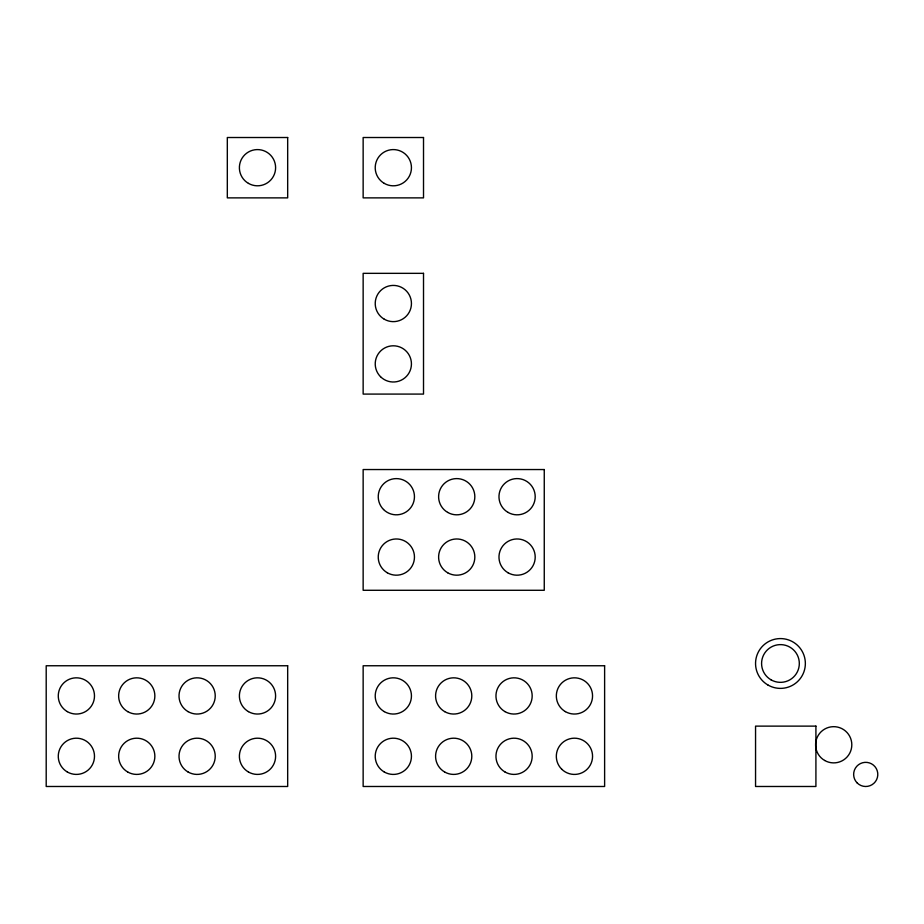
<?xml version="1.0" encoding="UTF-8"?>
<svg xmlns="http://www.w3.org/2000/svg" width="924" height="924" viewBox="0 0 924 924"><rect width="100%" height="100%" fill="white"/><g stroke="black" fill="none" stroke-linecap="round" stroke-linejoin="round"><path stroke-width="1.39" d="M287.676 137.514L227.316 137.514L227.316 197.875L287.676 197.875L287.676 137.514M423.515 137.514L363.144 137.514L363.144 197.875L423.515 197.875L423.515 137.514M423.515 273.342L363.144 273.342L363.144 394.086L423.515 394.086L423.515 273.342M544.259 469.542L363.144 469.542L363.144 590.286L544.259 590.286L544.259 469.542M287.676 665.754L46.2 665.754L46.2 786.486L287.676 786.486L287.676 665.754M604.619 665.754L363.144 665.754L363.144 786.486L604.619 786.486L604.619 665.754M815.915 726.125L755.555 726.125L755.555 786.486L815.915 786.486L815.915 726.125M248.44 183.379A18.11 18.11 0 0 0 275.606 167.694A18.11 18.11 0 0 0 248.44 152.01A18.11 18.11 0 0 0 248.44 183.379M127.697 711.619A18.11 18.11 0 0 0 154.862 695.934A18.11 18.11 0 0 0 127.697 680.249A18.11 18.11 0 0 0 127.697 711.619M127.697 771.99A18.11 18.11 0 0 0 154.862 756.306A18.11 18.11 0 0 0 127.697 740.621A18.11 18.11 0 0 0 127.697 771.99M67.325 771.99A18.11 18.11 0 0 0 94.491 756.306A18.11 18.11 0 0 0 67.325 740.621A18.11 18.11 0 0 0 67.325 771.99M188.069 711.619A18.11 18.11 0 0 0 215.234 695.934A18.11 18.11 0 0 0 188.069 680.249A18.11 18.11 0 0 0 188.069 711.619M248.44 771.99A18.11 18.11 0 0 0 275.606 756.306A18.11 18.11 0 0 0 248.44 740.621A18.11 18.11 0 0 0 248.44 771.99M188.069 771.99A18.11 18.11 0 0 0 215.234 756.306A18.11 18.11 0 0 0 188.069 740.621A18.11 18.11 0 0 0 188.069 771.99M248.44 711.619A18.11 18.11 0 0 0 275.606 695.934A18.11 18.11 0 0 0 248.44 680.249A18.11 18.11 0 0 0 248.44 711.619M67.325 711.619A18.11 18.11 0 0 0 94.491 695.934A18.11 18.11 0 0 0 67.325 680.249A18.11 18.11 0 0 0 67.325 711.619M824.647 760.464A18.11 18.11 0 0 0 851.812 744.779A18.11 18.11 0 0 0 824.647 729.094A18.11 18.11 0 0 0 824.647 760.464M857.183 782.951A12.07 12.07 0 0 0 877.384 777.546A12.07 12.07 0 0 0 862.6 762.75A12.07 12.07 0 0 0 857.183 782.951M768.006 685.054A24.902 24.902 0 0 0 805.358 663.49A24.902 24.902 0 0 0 768.006 641.914A24.902 24.902 0 0 0 768.006 685.054M771.02 679.821A18.861 18.861 0 0 0 799.318 663.49A18.861 18.861 0 0 0 771.02 647.146A18.861 18.861 0 0 0 771.02 679.821M380.526 376.703A18.11 18.11 0 0 0 410.822 368.584A18.11 18.11 0 0 0 388.646 346.408A18.11 18.11 0 0 0 380.526 376.703M384.269 319.207A18.11 18.11 0 0 0 411.446 303.522A18.11 18.11 0 0 0 384.269 287.849A18.11 18.11 0 0 0 384.269 319.207M383.541 509.517A18.11 18.11 0 0 0 413.837 501.397A18.11 18.11 0 0 0 391.661 479.221A18.11 18.11 0 0 0 383.541 509.517M387.295 572.764A18.11 18.11 0 0 0 414.46 557.08A18.11 18.11 0 0 0 387.295 541.395A18.11 18.11 0 0 0 387.295 572.764M508.027 572.764A18.11 18.11 0 0 0 535.204 557.08A18.11 18.11 0 0 0 508.027 541.395A18.11 18.11 0 0 0 508.027 572.764M447.666 512.393A18.11 18.11 0 0 0 474.832 496.708A18.11 18.11 0 0 0 447.666 481.023A18.11 18.11 0 0 0 447.666 512.393M447.666 572.764A18.11 18.11 0 0 0 474.832 557.08A18.11 18.11 0 0 0 447.666 541.395A18.11 18.11 0 0 0 447.666 572.764M508.027 512.393A18.11 18.11 0 0 0 535.204 496.708A18.11 18.11 0 0 0 508.027 481.023A18.11 18.11 0 0 0 508.027 512.393M505.012 771.99A18.11 18.11 0 0 0 532.178 756.306A18.11 18.11 0 0 0 505.012 740.621A18.11 18.11 0 0 0 505.012 771.99M444.64 711.619A18.11 18.11 0 0 0 471.806 695.934A18.11 18.11 0 0 0 444.64 680.249A18.11 18.11 0 0 0 444.64 711.619M561.63 769.115A18.11 18.11 0 0 0 591.938 760.995A18.11 18.11 0 0 0 569.75 738.807A18.11 18.11 0 0 0 561.63 769.115M384.269 711.619A18.11 18.11 0 0 0 411.446 695.934A18.11 18.11 0 0 0 384.269 680.249A18.11 18.11 0 0 0 384.269 711.619M565.384 711.619A18.11 18.11 0 0 0 592.55 695.934A18.11 18.11 0 0 0 565.384 680.249A18.11 18.11 0 0 0 565.384 711.619M444.64 771.99A18.11 18.11 0 0 0 471.806 756.306A18.11 18.11 0 0 0 444.64 740.621A18.11 18.11 0 0 0 444.64 771.99M384.269 771.99A18.11 18.11 0 0 0 411.446 756.306A18.11 18.11 0 0 0 384.269 740.621A18.11 18.11 0 0 0 384.269 771.99M505.012 711.619A18.11 18.11 0 0 0 532.178 695.934A18.11 18.11 0 0 0 505.012 680.249A18.11 18.11 0 0 0 505.012 711.619M384.269 183.379A18.11 18.11 0 0 0 411.446 167.694A18.11 18.11 0 0 0 384.269 152.01A18.11 18.11 0 0 0 384.269 183.379"/></g></svg>
